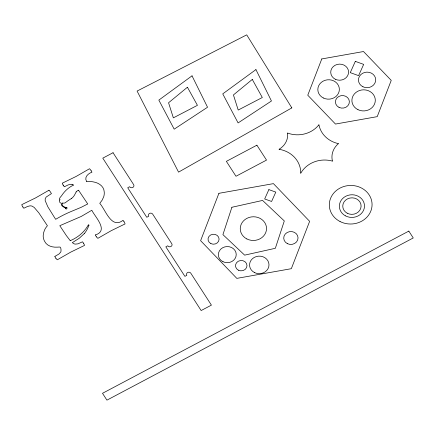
<?xml version="1.0" encoding="UTF-8"?>
<svg xmlns="http://www.w3.org/2000/svg" width="435" height="435" viewBox="0 0 435 435"><rect width="100%" height="100%" fill="white"/><g stroke="black" fill="none" stroke-linecap="round" stroke-linejoin="round"><path stroke-width="0.65" d="M88.979 225.189L88.865 225.015A0.566 0.511 -2 0 0 88.686 224.944L88.517 224.949M59.742 200.165L59.725 200.22A5.524 4.981 -2 0 0 59.562 200.932L59.677 202.058A1.615 1.457 -2 0 0 59.856 202.357L60.247 202.737A3.393 3.056 -2 0 0 61.297 203.227L61.786 205.695L64.065 207.212M76.185 191.927L74.983 194.173A12.767 11.517 -2 0 1 71.46 198.523M62.526 203.063C61.041 204.885 63.379 206.886 65.125 207.223A8.83 7.96 -2 0 0 65.446 207.294L66.675 207.669A2.963 2.675 -2 0 1 67.115 207.995M318.882 124.834L318.137 125.731A26.089 23.528 -2 0 1 287.638 133.072M84.265 233.617L79.279 238.233L72.302 242.676L73.961 243.73A4.829 4.355 -2 0 0 75.206 244.122L78.001 243.845L82.471 241.795A9.798 8.836 -2 0 1 83.254 242.822L83.471 243.149M71.432 198.496L67.74 200.888A11.582 10.445 -2 0 0 67.066 201.41L65.185 202.802A3.001 2.702 -2 0 1 64.739 202.966L64.592 203.004A5.166 4.66 -2 0 1 62.531 203.042M48.948 190.247L35.583 197.914L21.75 204.646A8.015 7.232 -2 0 0 22.571 206.494L22.87 206.989M95.434 234.933C109.06 230.637 95.135 217.098 91.812 210.268L81.166 216.483L59.796 225.7L66.457 235.726L70.176 240.582M54.897 256.394L58.932 254.051L60.666 252.169A4.16 3.752 -2 0 0 60.954 251.419C61.112 249.973 61.172 246.476 59.116 247.026A26.018 23.468 -2 0 1 57.279 247.151C52.45 247.488 46.849 245.987 44.582 241.284A14.121 12.735 -2 0 1 43.19 235.987L43.435 233.356L44.468 230.191A19.232 17.346 -2 0 1 46.164 227.282L47.404 225.743L38.797 212.818L34.169 207.408L31.918 206.049L30.118 205.809L27.525 206.467L23.822 208.251A9.641 8.695 -2 0 1 22.886 206.978M78.528 190.204L87.74 203.955L81.193 207.31L70.579 211.736A114.329 103.106 -2 0 0 56.778 218.669L55.68 219.322L54.217 217.054L47.801 206.712L45.191 200.649L45.229 198.675L46.208 197.022L51.395 193.651A10.658 9.613 -2 0 0 50.623 192.292L50.487 192.047A9.624 8.684 -2 0 0 48.986 190.209M96.434 236.847L95.988 236.189A5.22 4.709 -2 0 1 95.412 234.938M55.887 258.314L55.446 257.656A5.1 4.6 -2 0 1 54.875 256.4M91.181 170.814L91.029 170.58A9.624 8.684 -2 0 0 89.528 168.742L76.125 176.447L62.292 183.178A8.015 7.232 -2 0 0 63.113 185.027M124.013 221.681L123.801 221.35A9.304 8.39 -2 0 0 123.018 220.327C111.338 229.435 105.553 209.73 99.762 203.341L102.138 200.182L103.737 196.691A15.274 13.773 -2 0 0 104.231 192.014C104.079 186.332 98.669 182.743 93.525 181.939A24.257 21.875 -2 0 0 86.576 181.444M63.412 185.522L63.102 185.033M86.576 181.438C83.982 177.181 88.169 173.516 91.932 172.184A10.125 9.13 -2 0 0 91.165 170.825M59.845 199.23L59.861 199.29A2.452 2.213 -2 0 1 59.764 200.051M63.428 185.511A10.125 9.13 -2 0 0 64.353 186.784L68.219 184.886L70.883 184.277A4.214 3.801 -2 0 1 72.128 184.435M72.128 184.424A5.247 4.731 -2 0 1 73.586 185.071C68.648 187.295 64.402 191.297 61.433 195.946A13.24 11.941 -2 0 1 60.682 196.761L59.611 198.24A1.087 0.979 -2 0 0 59.617 198.539L59.747 198.942A4.54 4.094 -2 0 1 59.845 199.23M64.081 207.18A4.752 4.285 -2 0 1 66.202 209.017M66.125 209.017A2.626 2.371 -2 0 0 65.13 207.462A5.225 4.714 -2 0 1 67.093 208.06M76.136 191.889A6.443 5.813 -2 0 1 78.545 190.236M55.908 258.298A8.205 7.4 -2 0 0 57.338 259.793L70.715 252.137L84.542 245.4A9.771 8.814 -2 0 0 83.433 243.17M88.925 225.172A30.624 27.617 -2 0 1 84.319 233.649M88.338 224.928A37.481 33.799 -2 0 1 70.225 240.68M96.45 236.836A8.205 7.4 -2 0 0 97.88 238.326L111.246 230.675L125.084 223.922A9.771 8.814 -2 0 0 123.975 221.703M338.359 143.621A26.089 23.528 -2 0 1 318.947 124.85M332.432 161.048A20.135 18.161 -2 0 1 338.376 143.68M300.797 173.152A26.54 23.936 -2 0 1 332.383 161.086M279.123 149.297A26.54 23.936 -2 0 1 300.726 173.135M287.584 133.11A18.765 16.921 -2 0 1 279.107 149.238M231.893 207.272L222.921 234.628L244.644 255.144L275.339 248.298L284.305 220.942L262.582 200.432L231.893 207.272M218.914 193.319L200.611 240.685L236.819 278.373L291.336 268.689L309.638 221.323L273.425 183.635L218.914 193.319M321.78 58.942L307.768 95.211L335.488 124.057L377.221 116.645L391.234 80.383L363.513 51.531L321.78 58.942M268.873 189.617L264.67 198.969L271.598 201.465L275.801 192.112L268.873 189.617M355.324 61.373L350.262 72.64L358.603 75.641L363.665 64.38L355.324 61.373M187.42 87.245L168.562 102.758L173.347 117.863L197.436 105.324L187.42 87.245M252.289 79.431L233.432 94.939L238.217 110.05L262.305 97.511L252.289 79.431M192.025 75.837L158.835 100.115L174.19 129.168L207.544 107.244L192.025 75.837M255.932 69.595L222.742 93.873L238.097 122.926L271.451 101.002L255.932 69.595M291.825 107.891L178.557 172.129L137.096 91.067L246.716 34.849L291.825 107.891M113.046 152.723L102.785 158.155L201.149 310.552L211.41 305.125L190.818 273.224A2.3 2.072 -2 0 0 187.675 272.489A2.3 2.072 -2 0 0 186.843 275.333L184.902 276.361L165.838 246.824L167.779 245.797A2.3 2.072 -2 0 0 170.922 246.531A2.3 2.072 -2 0 0 171.76 243.692L152.696 214.156A2.3 2.072 -2 0 0 149.553 213.422A2.3 2.072 -2 0 0 148.716 216.26L146.774 217.288L127.716 187.751L129.652 186.729A2.3 2.072 -2 0 0 132.795 187.458A2.3 2.072 -2 0 0 133.632 184.619L113.046 152.723M256.895 145.192L226.369 161.358L235.987 176.262L266.519 160.096L256.895 145.192M408.829 231.105L102.502 393.3L106.928 400.151L413.25 237.956L408.829 231.105M362.931 86.766A8.629 7.781 -2 0 0 375.709 79.697A8.629 7.781 -2 0 0 362.611 73.292A8.629 7.781 -2 0 0 362.931 86.766M357.967 109.669A11.712 10.56 -2 0 0 375.307 100.077A11.712 10.56 -2 0 0 357.537 91.383A11.712 10.56 -2 0 0 357.967 109.669M339.039 107.385A6.976 6.291 -2 0 0 349.376 101.67A6.976 6.291 -2 0 0 338.783 96.488A6.976 6.291 -2 0 0 339.039 107.385M323.417 98.005A10.766 9.706 -2 0 0 339.36 89.186A10.766 9.706 -2 0 0 323.02 81.193A10.766 9.706 -2 0 0 323.417 98.005M335.352 79.257A8.934 8.058 -2 0 0 348.582 71.944A8.934 8.058 -2 0 0 335.021 65.31A8.934 8.058 -2 0 0 335.352 79.257M340.061 221.54A21.386 19.287 -2 0 0 372.072 204.532A21.386 19.287 -2 0 0 339.942 188.132A21.386 19.287 -2 0 0 340.061 221.54M347.184 213.199A9.168 8.265 -2 0 0 361.094 206.206A9.168 8.265 -2 0 0 347.511 198.877A9.168 8.265 -2 0 0 347.184 213.199M345.423 215.831A12.566 11.332 -2 0 0 364.492 206.25A12.566 11.332 -2 0 0 345.874 196.201A12.566 11.332 -2 0 0 345.423 215.831M287.432 243.682A7.161 6.46 -2 0 0 298.04 237.814A7.161 6.46 -2 0 0 287.171 232.497A7.161 6.46 -2 0 0 287.432 243.682M254.589 272.614A9.722 8.771 -2 0 0 268.993 264.649A9.722 8.771 -2 0 0 254.236 257.433A9.722 8.771 -2 0 0 254.589 272.614M222.986 261.712A8.939 8.058 -2 0 0 236.227 254.393A8.939 8.058 -2 0 0 222.66 247.754A8.939 8.058 -2 0 0 222.986 261.712M210.888 243.611A5.535 4.992 -2 0 0 219.088 239.076A5.535 4.992 -2 0 0 210.681 234.965A5.535 4.992 -2 0 0 210.888 243.611M238.516 270.244A5.753 5.187 -2 0 0 246.998 265.481A5.753 5.187 -2 0 0 238.233 261.266A5.753 5.187 -2 0 0 238.516 270.244M246.841 238.935A13.142 11.854 -2 0 0 266.535 228.516A13.142 11.854 -2 0 0 246.808 218.403A13.142 11.854 -2 0 0 246.841 238.935"/></g></svg>
